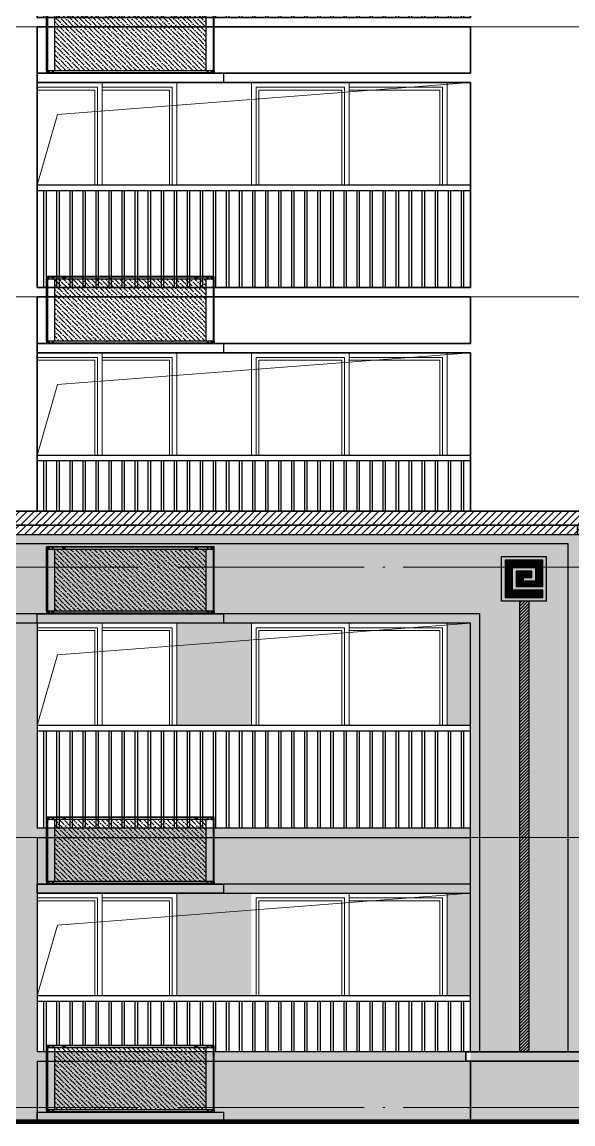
# Model space of a CAD drawing. Extents: x -518115 to 1124316, y -209821 to 1628073.
# Drawn here: x 844406 to 850317, y 114574 to 126399 of the extents above; entities that cross this region are included whole.
import ezdxf
from ezdxf.xclip import XClip

# ---------------------------------------------------------------- set-up
doc = ezdxf.new("R2010")
doc.units = 0
doc.header["$LTSCALE"] = 1000
doc.header["$MEASUREMENT"] = 0
doc.header["$XCLIPFRAME"] = 0
doc.linetypes.add('DOTE', pattern=[2.4200000000000004, 2, -0.2, 0.02, -0.2])
for name, color, linetype in [('3-剖面填充（细）', 250, 'Continuous'), ('5-平立面看线1', 45, 'Continuous'), ('Stair-栏杆', 142, 'Continuous'), ('修改标示', 212, 'Continuous'), ('看线', 251, 'Continuous'), ('立面', 73, 'Continuous')]:
    doc.layers.add(name, color=color, linetype=linetype)
for name, color, linetype, lineweight in [('DOTE', 19, 'DOTE', 9), ('WALL', 9, 'Continuous', 40), ('WINDOW', 144, 'Continuous', 15), ('立面-中轮廓线', 213, 'Continuous', 35), ('立面-普通轮廓', 7, 'Continuous', 18), ('立面-洞口示意', 152, 'Continuous', 13)]:
    doc.layers.add(name, color=color, linetype=linetype, lineweight=lineweight)

# ---------------------------------------------------------------- blocks, each defined once
blk = doc.blocks.new('A$C0FC9229A')
at = {"color": 164}
blk.add_wipeout([(1079.579837211702, 1056.4612844407857), (1079.0798372109443, 1056.961284441528), (-922.9201627899898, 1056.9612844389592), (-923.4201627882102, 1056.4612844407295), (-923.4201627881281, 1026.9612844414949), (-921.9201627881267, 1026.9612844417134), (-921.9201627881266, 286.96128444166413), (-923.4201627881263, 286.96128444170995), (-923.4201627882101, 257.4612844426099), (-922.92016278999, 256.96128444438006), (1079.0798372109446, 256.96128444187), (1079.5798372117024, 257.4612844426122), (1079.5798372118738, 286.9612844416141), (1078.0798372118734, 286.961284441712), (1078.0798372118734, 1026.9612844416044), (1079.5798372118675, 1026.9612844419455)], dxfattribs=at).translate(0, 0, -1e-08).dxf.layer = 'WALL'
h = blk.add_hatch()
h.set_pattern_fill('ANSI36', color=164, scale=25, style=0)
h.set_pattern_definition([(45, (0, 0), (21.04747528375584, 77.17407604043804), [99.21875, -19.84375, 0, -19.84375])])
h.paths.add_polyline_path([(982.5813084756956, 286.9612844416974), (982.5813084756956, 1026.961284441697), (-825.9216340542771, 1026.961284441671), (-825.9216340542771, 286.9612844416711)])
for p, q in [((-923.4201627881266, 1026.96128444167), (-923.4201627881266, 1056.461284440738)), ((-923.4201627881266, 1056.461284440738), (-922.9201627899893, 1056.461284440738)), ((-922.9201627899893, 1056.961284441553), (1079.079837210942, 1056.961284441582)), ((-922.9201627899893, 1026.96128444167), (-922.9201627899893, 1056.961284441553)), ((-922.9201627899893, 1056.814837830636), (1079.079837210942, 1056.814837830665)), ((-911.9201627885923, 1056.814837830636), (-911.9201627885923, 1026.96128444167)), ((-711.4201627881266, 1054.099483286176), (-711.4201627881266, 1025.40696208764)), ((867.5798372118734, 1054.099483286205), (867.5798372118734, 1025.406962087669)), ((1068.079837211873, 1056.961284441582), (1068.079837211873, 1026.961284441699)), ((1079.079837210942, 1026.961284441699), (1079.079837210942, 1056.961284441582)), ((1079.579837211873, 1056.461284440767), (1079.079837210942, 1056.461284440767)), ((1079.579837211873, 1026.961284441699), (1079.579837211873, 1056.461284440767)), ((-923.4201627881266, 1051.754177659896), (1079.579837211873, 1051.754177659925)), ((-923.4201627881266, 1026.96128444167), (1079.579837211873, 1026.961284441699)), ((-922.9201627899893, 1052.107731049909), (1079.079837210942, 1052.107731049939)), ((-921.9201627881266, 286.9612844416697), (-921.9201627881266, 1026.96128444167)), ((-921.5666091800667, 1026.96128444167), (-921.5666091800667, 286.9613622748584)), ((-921.0716340537183, 286.9612844416697), (-921.0716340537183, 1026.96128444167)), ((-912.068080663681, 1026.96128444167), (-912.068080663681, 286.9612844416697)), ((-911.7145272712223, 1026.96128444167), (-911.7145272712223, 286.9612844416697)), ((-896.9201627885923, 1039.848035787727), (-899.4201627899893, 1038.404660114698)), ((-899.4201627899893, 1038.404660114698), (-899.4201627899893, 1035.517908768525)), ((-899.4201627899893, 1035.517908768525), (-896.9201627885923, 1034.074533095496)), ((-896.9201627885923, 1029.606468328537), (-896.9201627885923, 1044.316100554686)), ((-894.4201627899893, 1038.404660114698), (-896.9201627885923, 1039.848035787727)), ((-896.9201627885923, 1034.074533095496), (-894.4201627899893, 1035.517908768525)), ((-894.4201627899893, 1035.517908768525), (-894.4201627899893, 1038.404660114698)), ((-846.9201627885923, 1039.848035787727), (-849.4201627899893, 1038.404660114698)), ((-849.4201627899893, 1038.404660114698), (-849.4201627899893, 1035.517908768525)), ((-849.4201627899893, 1035.517908768525), (-846.9201627885923, 1034.074533095496)), ((-846.9201627885923, 1029.606468328537), (-846.9201627885923, 1044.316100554686)), ((-844.4201627899893, 1038.404660114698), (-846.9201627885923, 1039.848035787727)), ((-846.9201627885923, 1034.074533095496), (-844.4201627899893, 1035.517908768525)), ((-844.4201627899893, 1035.517908768525), (-844.4201627899893, 1038.404660114698)), ((-826.4216340524144, 1026.96128444167), (-826.4216340524144, 286.9612844416697)), ((-825.9216340542771, 1026.96128444167), (-825.9216340542771, 286.9612844416697)), ((-719.7339139464311, 1044.642090430745), (-703.1064116298221, 1044.642090430745)), ((-719.7339139464311, 1034.852737898735), (-703.1064116298221, 1034.852737898735)), ((859.2660860535689, 1044.642090430774), (875.8935883701779, 1044.642090430774)), ((859.2660860535689, 1034.852737898764), (875.8935883701779, 1034.852737898764)), ((982.5813084756956, 1026.961284441699), (982.5813084756956, 286.9612844416988)), ((1003.079837209545, 1039.848035787756), (1000.579837210942, 1038.404660114727)), ((1000.579837210942, 1038.404660114727), (1000.579837210942, 1035.517908768554)), ((1000.579837210942, 1035.517908768554), (1003.079837209545, 1034.074533095525)), ((1003.079837209545, 1029.606468328566), (1003.079837209545, 1044.316100554715)), ((1005.579837210942, 1038.404660114727), (1003.079837209545, 1039.848035787756)), ((1003.079837209545, 1034.074533095525), (1005.579837210942, 1035.517908768554)), ((1005.579837210942, 1035.517908768554), (1005.579837210942, 1038.404660114727)), ((1053.079837211873, 1039.848035787756), (1050.579837210942, 1038.404660114727)), ((1050.579837210942, 1038.404660114727), (1050.579837210942, 1035.517908768554)), ((1050.579837210942, 1035.517908768554), (1053.079837211873, 1034.074533095525)), ((1053.079837209545, 1029.606468328566), (1053.079837209545, 1044.316100554715)), ((1055.579837210942, 1038.404660114727), (1053.079837211873, 1039.848035787756)), ((1053.079837211873, 1034.074533095525), (1055.579837210942, 1035.517908768554)), ((1055.579837210942, 1035.517908768554), (1055.579837210942, 1038.404660114727)), ((1067.874201694503, 1026.961284441699), (1067.874201694503, 286.9612844416988)), ((1068.227755086962, 1026.961284441699), (1068.227755086962, 286.9612844416988)), ((1077.231308476999, 286.9612844416988), (1077.231308476999, 1026.961284441699)), ((1077.726283603348, 1026.961284441699), (1077.726283603348, 286.9613622748875)), ((1078.079837211873, 286.9612844416988), (1078.079837211873, 1026.961284441699)), ((-923.4201627881266, 286.9612844416697), (1079.579837211873, 286.9612844416988)), ((-923.4201627881266, 286.9612844416697), (-923.4201627881266, 257.461284442601)), ((-922.9201627899893, 286.9612844416697), (-922.9201627899893, 256.9612844417861)), ((-921.9201627881266, 286.9612844416697), (-825.9216340542771, 286.9612844416697)), ((-911.9201627885923, 257.107731052587), (-911.9201627885923, 286.9612844416697)), ((-899.4201627899893, 278.4046601146983), (-896.9201627885923, 279.8480357878434)), ((-899.4201627899893, 275.5179087686411), (-899.4201627899893, 278.4046601146983)), ((-896.9201627885923, 274.0745330956124), (-899.4201627899893, 275.5179087686411)), ((-896.9201627885923, 284.3161005548027), (-896.9201627885923, 269.6064683286531)), ((-896.9201627885923, 279.8480357878434), (-894.4201627899893, 278.4046601146983)), ((-894.4201627899893, 275.5179087686411), (-896.9201627885923, 274.0745330956124)), ((-894.4201627899893, 278.4046601146983), (-894.4201627899893, 275.5179087686411)), ((-849.4201627899893, 278.4046601146983), (-846.9201627885923, 279.8480357878434)), ((-849.4201627899893, 275.5179087686411), (-849.4201627899893, 278.4046601146983)), ((-846.9201627885923, 274.0745330956124), (-849.4201627899893, 275.5179087686411)), ((-846.9201627885923, 284.3161005548027), (-846.9201627885923, 269.6064683286531)), ((-846.9201627885923, 279.8480357878434), (-844.4201627899893, 278.4046601146983)), ((-844.4201627899893, 275.5179087686411), (-846.9201627885923, 274.0745330956124)), ((-844.4201627899893, 278.4046601146983), (-844.4201627899893, 275.5179087686411)), ((1000.579837210942, 278.4046601148439), (1003.079837209545, 279.8480357878725)), ((1000.579837210942, 275.5179087686702), (1000.579837210942, 278.4046601148439)), ((1003.079837209545, 274.0745330956415), (1000.579837210942, 275.5179087686702)), ((1003.079837209545, 284.3161005548318), (1003.079837209545, 269.6064683286822)), ((1003.079837209545, 279.8480357878725), (1005.579837210942, 278.4046601148439)), ((1005.579837210942, 275.5179087686702), (1003.079837209545, 274.0745330956415)), ((1005.579837210942, 278.4046601148439), (1005.579837210942, 275.5179087686702)), ((1050.579837210942, 278.4046601148439), (1053.079837211873, 279.8480357878725)), ((1050.579837210942, 275.5179087686702), (1050.579837210942, 278.4046601148439)), ((1053.079837211873, 274.0745330956415), (1050.579837210942, 275.5179087686702)), ((1053.079837209545, 284.3161005548318), (1053.079837209545, 269.6064683286822)), ((1053.079837211873, 279.8480357878725), (1055.579837210942, 278.4046601148439)), ((1055.579837210942, 275.5179087686702), (1053.079837211873, 274.0745330956415)), ((1055.579837210942, 278.4046601148439), (1055.579837210942, 275.5179087686702)), ((1068.079837211873, 256.9612844418152), (1068.079837211873, 286.9612844416988)), ((1079.079837210942, 286.9612844416988), (1079.079837210942, 256.9612844418152)), ((1079.579837211873, 286.9612844416988), (1079.579837211873, 257.4612844426301)), ((-923.4201627881266, 262.1683912233275), (1079.579837211873, 262.1683912233566)), ((-923.4201627881266, 257.461284442601), (-922.9201627899893, 257.461284442601)), ((-922.9201627899893, 261.8148378334299), (1079.079837210942, 261.814837833459)), ((-922.9201627899893, 257.107731052587), (1079.079837210942, 257.1077310526161)), ((-922.9201627899893, 256.9612844417861), (1079.079837210942, 256.9612844418152)), ((1079.579837211873, 257.4612844426301), (1079.079837210942, 257.4612844426301))]:
    blk.add_line(p, q, dxfattribs=at)
for points in [[(-923.4201627881266, 1051.754177659896), (-923.382646670565, 1051.888544058689), (-923.2743637273088, 1052.003718933818), (-923.1117844744585, 1052.080736328644), (-922.9201627899893, 1052.107731049909)], [(1079.579837211873, 1051.754177659925), (1079.541776977945, 1051.889476683282), (1079.433390601072, 1052.004177660274), (1079.271178926341, 1052.080818401126), (1079.079837210942, 1052.107731049939)], [(-923.4201627881266, 262.1683912233275), (-923.382646670565, 262.0340248246503), (-923.2743637273088, 261.9188499495212), (-923.1117844744585, 261.8418325546954), (-922.9201627899893, 261.8148378334299)], [(1079.579837211873, 262.1683912233566), (1079.541776977945, 262.0330922001158), (1079.433390601072, 261.9183912230073), (1079.271178926341, 261.8417504822719), (1079.079837210942, 261.814837833459)]]:
    blk.add_lwpolyline(points, dxfattribs=at)
for centre, radius in [((-896.9201627885923, 1036.96128444167), 9.999999999959998), ((-896.9201627885923, 1036.96128444167), 9.499999999199998), ((-846.9201627885923, 1036.96128444167), 9.999999999959998), ((-846.9201627885923, 1036.96128444167), 9.499999999199998), ((1003.079837209545, 1036.961284441699), 9.999999999959998), ((1003.079837209545, 1036.961284441699), 9.499999999199998), ((1053.079837211873, 1036.961284441699), 9.999999999959998), ((1053.079837211873, 1036.961284441699), 9.499999999199998), ((-896.9201627885923, 276.9612844416697), 9.999999999959998), ((-896.9201627885923, 276.9612844416697), 9.499999999199998), ((-846.9201627885923, 276.9612844416697), 9.999999999959998), ((-846.9201627885923, 276.9612844416697), 9.499999999199998), ((1003.079837209545, 276.9612844416988), 9.999999999959998), ((1003.079837209545, 276.9612844416988), 9.499999999199998), ((1053.079837211873, 276.9612844416988), 9.999999999959998), ((1053.079837211873, 276.9612844416988), 9.499999999199998)]:
    blk.add_circle(centre, radius, dxfattribs=at)
for centre, radius, start, end in [((-922.9201627899893, 1056.461284440738), 0.4999999982210284, 90, 180), ((1079.079837210942, 1056.461284440767), 0.5000000007600001, 0, 90), ((-719.9783924506046, 1039.74741416474), 4.900778049206776, 87.14057591316207, 272.8594240868379), ((-702.8619331256486, 1039.74741416474), 4.900778049206776, 267.1405759131621, 92.85942408683792), ((859.0216075493954, 1039.747414164769), 4.900778049206776, 87.14057591316207, 272.8594240868379), ((876.1380668743514, 1039.747414164769), 4.900778049206776, 267.1405759131621, 92.85942408683792), ((-922.9201627899893, 257.461284442601), 0.4999999982210284, 180, 270), ((1079.079837210942, 257.4612844426301), 0.5000000007600001, 270, 0)]:
    blk.add_arc(centre, radius, start, end, dxfattribs=at)
blk = doc.blocks.new('A$C28396737')
at = {"layer": 'WINDOW'}
blk.add_line((-800.000142690842, 2299.999999992666), (-800.000142690842, 0), dxfattribs=at)
for points in [[(-1550.000285381684, 2249.999999992666), (-850.0001426907838, 2249.999999992608), (-850.0001426907838, 49.99999999994179), (-1550.000285381684, 50)], [(-49.99999999988358, 2249.999999992666), (-800.0001426907838, 2249.999999992608), (-800.0001426907838, 49.99999999994179), (-49.99999999988358, 50)]]:
    blk.add_lwpolyline(points, close=True, dxfattribs=at)
at = {"layer": 'WINDOW', "color": 250}
blk.add_lwpolyline([(-1520.000285381684, 2219.999999992666), (-880.0001426907838, 2219.999999992608), (-880.0001426907838, 79.99999999994179), (-1520.000285381684, 80)], close=True, dxfattribs=at)
blk.add_lwpolyline([(-800.000142690842, 80), (-79.99999999988358, 80), (-79.99999999988358, 2219.999999992666), (-800.000142690842, 2219.999999992666)], dxfattribs=at)
at = {"layer": '立面-普通轮廓'}
blk.add_lwpolyline([(-1600.000285381684, 2299.999999992666), (0, 2299.999999992666), (0, 0), (-1600.000285381684, 0)], close=True, dxfattribs=at)
blk = doc.blocks.new('A$C41BE1890')
at = {"layer": 'WINDOW'}
blk.add_line((-1050.000142690842, 2299.999999992666), (-1050.000142690842, 0), dxfattribs=at)
for points in [[(-2050.000285381684, 2249.999999992666), (-1100.000142690784, 2249.999999992608), (-1100.000142690784, 49.99999999994179), (-2050.000285381684, 50)], [(-49.99999999988358, 2249.999999992666), (-1050.000142690784, 2249.999999992608), (-1050.000142690784, 49.99999999994179), (-49.99999999988358, 50)]]:
    blk.add_lwpolyline(points, close=True, dxfattribs=at)
at = {"layer": 'WINDOW', "color": 250}
blk.add_lwpolyline([(-2020.000285381684, 2219.999999992666), (-1130.000142690784, 2219.999999992608), (-1130.000142690784, 79.99999999994179), (-2020.000285381684, 80)], close=True, dxfattribs=at)
blk.add_lwpolyline([(-1050.000142690842, 80), (-79.99999999988358, 80), (-79.99999999988358, 2219.999999992666), (-1050.000142690842, 2219.999999992666)], dxfattribs=at)
at = {"layer": '立面-普通轮廓'}
blk.add_lwpolyline([(-2100.000285381684, 2299.999999992666), (0, 2299.999999992666), (0, 0), (-2100.000285381684, 0)], close=True, dxfattribs=at)
blk = doc.blocks.new('A$C6E765447')
at = {"layer": '3-剖面填充（细）'}
h = blk.add_hatch(dxfattribs=at)
h.set_pattern_fill('ANSI31', color=251, scale=5)
h.set_pattern_definition([(45, (0, 0), (-5.612660075668221, 5.612660075668221), [])])
h.paths.add_polyline_path([(752.4873256832362, 98.34558459406254), (752.488500122385, 501.7472126909997), (347.5151471169665, 501.7472126909997), (347.5151471169665, 216.5989486103435), (634.9753073384053, 216.5980891659856), (634.9759096482303, 383.8731053103693), (465.0597000622656, 383.8735327089671), (465.0594519505976, 314.8372825471452), (554.621606254601, 314.8370157694444), (554.6215028543957, 276.4907131245126), (427.4766364826356, 276.4910335540771), (427.4770903480239, 421.8491470410954), (672.5587241169998, 421.8485611676006), (672.5579672014575, 178.2518236484611), (347.5151471169665, 178.2525947944113), (347.5151471169665, 98.34674059426987)])
at = {"layer": '立面'}
for p, q in [((309.9311556662433, 60.00056258006953), (309.9324931035517, 540.0905675082467)), ((790.070138166775, 540.07518442336), (309.9324931035517, 540.0905675082467)), ((347.514283454977, 216.5989486129256), (347.5151471169665, 501.7472126909997)), ((347.5151471169665, 501.7472126909997), (752.4885001661023, 501.7622289133724)), ((752.4885001661023, 501.7622289133724), (752.4873256832361, 98.34558459406253)), ((790.0688443301478, 59.9992481044028), (790.070138166775, 540.07518442336)), ((427.4770903480239, 421.8491470410954), (427.4766364826355, 276.4910335540771)), ((672.5587241169997, 421.8485611676006), (427.4770903480239, 421.8491470410954)), ((465.0594519505976, 314.8372825471452), (465.0597000622656, 383.8735327089671)), ((465.0597000622656, 383.8735327089671), (634.9759096482303, 383.8731053103693)), ((634.9759096482303, 383.8731053103693), (634.9753073384054, 216.5980891659856)), ((672.5579672014574, 178.2518236484611), (672.5587241169997, 421.8485611676006)), ((427.4766364826355, 276.4910335540771), (554.6215028543957, 276.4907131245127)), ((554.6216062546009, 314.8370157694444), (465.0594519505976, 314.8372825471452)), ((554.6215028543957, 276.4907131245127), (554.6216062546009, 314.8370157694444)), ((347.5139713321114, 98.3467405976262), (347.5141790736234, 178.2525947967079)), ((347.5141790736234, 178.2525947967079), (672.5579672014574, 178.2518236484611)), ((634.9753073384054, 216.5980891659856), (347.514283454977, 216.5989486129256)), ((309.9311556662433, 60.00056258006953), (790.0688443301478, 59.9992481044028)), ((752.4873256832361, 98.34558459406253), (347.5139713321114, 98.3467405976262))]:
    blk.add_line(p, q, dxfattribs=at)
blk = doc.blocks.new('hfhfthfthf')
at = {"layer": 'Stair-栏杆'}
for p, q in [((424316.5786998163, 36475.99991834373), (428966.5787161089, 36475.99991834373)), ((424316.5786998163, 36415.99991834466), (428966.5787161089, 36415.99991834466))]:
    blk.add_line(p, q, dxfattribs=at)
for points in [[(424386.5786998165, 35376), (424386.5786998165, 36415.99991834466)], [(424416.5786998165, 36415.99991834466), (424416.5786998165, 35376)], [(424526.5786998165, 35376), (424526.5786998165, 36415.99991834466)], [(424556.5786998165, 36415.99991834466), (424556.5786998165, 35376)], [(424666.5786998165, 35376), (424666.5786998165, 36415.99991834466)], [(424696.5786998165, 36415.99991834466), (424696.5786998165, 35376)], [(424806.5786998165, 35376), (424806.5786998165, 36415.99991834466)], [(424836.5786998165, 36415.99991834466), (424836.5786998165, 35376)], [(424946.5786998165, 35376), (424946.5786998165, 36415.99991834466)], [(424976.5786998165, 36415.99991834466), (424976.5786998165, 35376)], [(425086.5786998165, 35376), (425086.5786998165, 36415.99991834466)], [(425116.5786998165, 36415.99991834466), (425116.5786998165, 35376)], [(425226.5786998165, 35376), (425226.5786998165, 36415.99991834466)], [(425256.5786998165, 36415.99991834466), (425256.5786998165, 35376)], [(425366.5786998165, 35376), (425366.5786998165, 36415.99991834466)], [(425396.5786998165, 36415.99991834466), (425396.5786998165, 35376)], [(425506.5786998165, 35376), (425506.5786998165, 36415.99991834466)], [(425536.5786998165, 36415.99991834466), (425536.5786998165, 35376)], [(425646.5786998165, 35376), (425646.5786998165, 36415.99991834466)], [(425676.5786998165, 36415.99991834466), (425676.5786998165, 35376)], [(425786.5786998165, 35376), (425786.5786998165, 36415.99991834466)], [(425816.5786998165, 36415.99991834466), (425816.5786998165, 35376)], [(425926.5786998165, 35376), (425926.5786998165, 36415.99991834466)], [(425956.5786998165, 36415.99991834466), (425956.5786998165, 35376)], [(426066.5786998165, 35376), (426066.5786998165, 36415.99991834466)], [(426096.5786998165, 36415.99991834466), (426096.5786998165, 35376)], [(426206.5786998165, 35376), (426206.5786998165, 36415.99991834466)], [(426236.5786998165, 36415.99991834466), (426236.5786998165, 35376)], [(426346.5786998165, 35376), (426346.5786998165, 36415.99991834466)], [(426376.5786998165, 36415.99991834466), (426376.5786998165, 35376)], [(426486.5786998165, 35376), (426486.5786998165, 36415.99991834466)], [(426516.5786998165, 36415.99991834466), (426516.5786998165, 35376)], [(426626.5786998165, 35376), (426626.5786998165, 36415.99991834466)], [(426656.5786998165, 36415.99991834466), (426656.5786998165, 35376)], [(426766.5786998165, 35376), (426766.5786998165, 36415.99991834466)], [(426796.5786998165, 36415.99991834466), (426796.5786998165, 35376)], [(426906.5786998165, 35376), (426906.5786998165, 36415.99991834466)], [(426936.5786998165, 36415.99991834466), (426936.5786998165, 35376)], [(427046.5786998165, 35376), (427046.5786998165, 36415.99991834466)], [(427076.5786998165, 36415.99991834466), (427076.5786998165, 35376)], [(427186.5786998165, 35376), (427186.5786998165, 36415.99991834466)], [(427216.5786998165, 36415.99991834466), (427216.5786998165, 35376)], [(427326.5786998165, 35376), (427326.5786998165, 36415.99991834466)], [(427356.5786998165, 36415.99991834466), (427356.5786998165, 35376)], [(427466.5786998165, 35376), (427466.5786998165, 36415.99991834466)], [(427496.5786998165, 36415.99991834466), (427496.5786998165, 35376)], [(427606.5786998165, 35376), (427606.5786998165, 36415.99991834466)], [(427636.5786998165, 36415.99991834466), (427636.5786998165, 35376)], [(427746.5786998165, 35376), (427746.5786998165, 36415.99991834466)], [(427776.5786998165, 36415.99991834466), (427776.5786998165, 35376)], [(427886.5786998165, 35376), (427886.5786998165, 36415.99991834466)], [(427916.5786998165, 36415.99991834466), (427916.5786998165, 35376)], [(428026.5786998165, 35376), (428026.5786998165, 36415.99991834466)], [(428056.5786998165, 36415.99991834466), (428056.5786998165, 35376)], [(428166.5786998165, 35376), (428166.5786998165, 36415.99991834466)], [(428196.5786998165, 36415.99991834466), (428196.5786998165, 35376)], [(428306.5786998165, 35376), (428306.5786998165, 36415.99991834466)], [(428336.5786998165, 36415.99991834466), (428336.5786998165, 35376)], [(428446.5786998165, 35376), (428446.5786998165, 36415.99991834466)], [(428476.5786998165, 36415.99991834466), (428476.5786998165, 35376)], [(428586.5786998165, 35376), (428586.5786998165, 36415.99991834466)], [(428616.5786998165, 36415.99991834466), (428616.5786998165, 35376)], [(428726.5786998165, 35376), (428726.5786998165, 36415.99991834466)], [(428756.5786998165, 36415.99991834466), (428756.5786998165, 35376)], [(428866.5786998165, 35376), (428866.5786998165, 36415.99991834466)], [(428896.5786998165, 36415.99991834466), (428896.5786998165, 35376)]]:
    blk.add_lwpolyline(points, dxfattribs=at)
blk = doc.blocks.new('GDGTFHFHFGHB')
at = {"layer": '立面-中轮廓线'}
for p, q in [((437266.5787031449, 38176.00000000002), (437266.5787031449, 35375.99999999977)), ((441916.5787194376, 38176.00000000001), (441916.5787194376, 37676.00000000012)), ((441916.5787194376, 37576.00000000012), (441916.5787194376, 35375.99999999977))]:
    blk.add_line(p, q, dxfattribs=at)
for points in [[(441916.5787194376, 37676.00000000012), (437266.5787031449, 37676.00000000012)], [(437266.5787031449, 37576.00000000055), (441916.5787194376, 37576.00000000012)], [(441916.5787194376, 35375.99999999977), (437266.5787031449, 35375.99999999977)], [(437266.5787031449, 35276.0000000002), (441916.5787194376, 35275.99999999977)]]:
    blk.add_lwpolyline(points, dxfattribs=at)
at = {"layer": '立面-洞口示意'}
blk.add_lwpolyline([(437266.5787031451, 36475.99991834373), (437486.0482857631, 37234.75898119411), (441916.5787194376, 37576.00000000055)], dxfattribs=at)
ref = blk.add_blockref('A$C28396737', (438766.6724194952, 35275.99999999865))
XClip(ref).set_block_clipping_path([(-1500.0937163502676, 1199.9999183437103), (0, 2300.0000000003856)])
ref = blk.add_blockref('A$C41BE1890', (441666.5790020496, 35275.99999999999))
XClip(ref).set_block_clipping_path([(-2100.000285381684, 1199.9999183437394), (0, 2299.9999999926586)])
at = {"xscale": -1}
blk.add_blockref('hfhfthfthf', (866233.1574192538, 0), dxfattribs=at)

msp = doc.modelspace()

# ---------------------------------------------------------------- hatches: boundary and pattern name
at = {"layer": '3-剖面填充（细）'}
h = msp.add_hatch(dxfattribs=at)
h.set_pattern_fill('ANSI31', color=256, scale=35)
h.set_pattern_definition([(45, (409200.0000343336, 76572.63961671214), (-39.28862052967754, 39.28862052967754), [])])
h.paths.add_polyline_path([(830316.5787371687, 120998.639616712), (875516.5854862839, 120998.6396166991), (875516.5854862839, 121148.6396167062), (830316.5787371687, 121148.6396167124)])
h = msp.add_hatch(dxfattribs=at)
h.set_pattern_fill('ANSI31', color=256, scale=35)
h.set_pattern_definition([(45, (409350.0000343336, 76422.63961671214), (-39.28862052967754, 39.28862052967754), [])])
h.paths.add_polyline_path([(830466.5787371687, 120898.639616712), (875366.5854862839, 120898.6396166991), (875366.5854862839, 120998.6396167062), (830466.5787371687, 120998.6396167124)])
h = msp.add_hatch(dxfattribs=at)
h.set_pattern_fill('ANSI31', color=256, scale=15)
h.set_pattern_definition([(45, (681770.3034330767, -7299.269138854579), (-16.83798022700466, 16.83798022700466), [])])
h.paths.add_polyline_path([(849741.578789547, 115348.6396167132), (849841.5788006386, 115348.6396167132), (849841.5802395464, 120183.59397273), (849741.5802284504, 120183.5939412916)])

# ---------------------------------------------------------------- linework, layer by layer
at = {"color": 2}
for points in [[(844567.027549009, 125848.639616713), (846567.027549009, 125848.639616713), (846567.027549009, 125748.6396167131), (844567.027549009, 125748.6396167131)], [(844567.027549009, 122948.639616713), (846567.027549009, 122948.639616713), (846567.027549009, 122848.6396167131), (844567.027549009, 122848.6396167131)], [(844567.027549009, 120048.639616713), (846567.027549009, 120048.639616713), (846567.027549009, 119948.6396167131), (844567.027549009, 119948.6396167131)], [(844567.027549009, 114698.6396167128), (846567.027549009, 114698.6396167128), (846567.027549009, 114598.6396167129), (844567.027549009, 114598.6396167129)]]:
    msp.add_lwpolyline(points, close=True, dxfattribs=at)
at = {"layer": '3-剖面填充（细）'}
msp.add_line((830466.5787371686, 120898.6396167124), (875366.5854862839, 120898.6396167124), dxfattribs=at)
at = {"layer": '5-平立面看线1', "color": 1, "ltscale": 0.8, "const_width": 50}
msp.add_lwpolyline([(879116.5787018675, 114598.6396167129), (826716.5787028406, 114598.6396167129)], dxfattribs=at)
at = {"layer": 'Stair-栏杆'}
for p, q in [((849216.5787194723, 121748.6395350566), (844566.5787031796, 121748.6395350566)), ((849216.5787194723, 121688.6395350575), (844566.5787031796, 121688.6395350575)), ((849216.5787194723, 115948.6395350566), (844566.5787031796, 115948.6395350566)), ((849216.5787194723, 115888.6395350575), (844566.5787031796, 115888.6395350575))]:
    msp.add_line(p, q, dxfattribs=at)
for points in [[(844636.578719472, 121688.6395350575), (844636.578719472, 121148.6396167124)], [(844666.578719472, 121148.6396167124), (844666.578719472, 121688.6395350575)], [(844776.578719472, 121688.6395350575), (844776.578719472, 121148.6396167124)], [(844806.578719472, 121148.6396167124), (844806.578719472, 121688.6395350575)], [(844916.578719472, 121688.6395350575), (844916.578719472, 121148.6396167124)], [(844946.578719472, 121148.6396167124), (844946.578719472, 121688.6395350575)], [(845056.578719472, 121688.6395350575), (845056.578719472, 121148.6396167124)], [(845086.578719472, 121148.6396167124), (845086.578719472, 121688.6395350575)], [(845196.578719472, 121688.6395350575), (845196.578719472, 121148.6396167124)], [(845226.578719472, 121148.6396167124), (845226.578719472, 121688.6395350575)], [(845336.578719472, 121688.6395350575), (845336.578719472, 121148.6396167124)], [(845366.578719472, 121148.6396167124), (845366.578719472, 121688.6395350575)], [(845476.578719472, 121688.6395350575), (845476.578719472, 121148.6396167124)], [(845506.578719472, 121148.6396167124), (845506.578719472, 121688.6395350575)], [(845616.578719472, 121688.6395350575), (845616.578719472, 121148.6396167124)], [(845646.578719472, 121148.6396167124), (845646.578719472, 121688.6395350575)], [(845756.578719472, 121688.6395350575), (845756.578719472, 121148.6396167124)], [(845786.578719472, 121148.6396167124), (845786.578719472, 121688.6395350575)], [(845896.578719472, 121688.6395350575), (845896.578719472, 121148.6396167124)], [(845926.578719472, 121148.6396167124), (845926.578719472, 121688.6395350575)], [(846036.578719472, 121688.6395350575), (846036.578719472, 121148.6396167124)], [(846066.578719472, 121148.6396167124), (846066.578719472, 121688.6395350575)], [(846176.578719472, 121688.6395350575), (846176.578719472, 121148.6396167124)], [(846206.578719472, 121148.6396167124), (846206.578719472, 121688.6395350575)], [(846316.578719472, 121688.6395350575), (846316.578719472, 121148.6396167124)], [(846346.578719472, 121148.6396167124), (846346.578719472, 121688.6395350575)], [(846456.578719472, 121688.6395350575), (846456.578719472, 121148.6396167124)], [(846486.578719472, 121148.6396167124), (846486.578719472, 121688.6395350575)], [(846596.578719472, 121688.6395350575), (846596.578719472, 121148.6396167124)], [(846626.578719472, 121148.6396167124), (846626.578719472, 121688.6395350575)], [(846736.578719472, 121688.6395350575), (846736.578719472, 121148.6396167124)], [(846766.578719472, 121148.6396167124), (846766.578719472, 121688.6395350575)], [(846876.578719472, 121688.6395350575), (846876.578719472, 121148.6396167124)], [(846906.578719472, 121148.6396167124), (846906.578719472, 121688.6395350575)], [(847016.578719472, 121688.6395350575), (847016.578719472, 121148.6396167124)], [(847046.578719472, 121148.6396167124), (847046.578719472, 121688.6395350575)], [(847156.578719472, 121688.6395350575), (847156.578719472, 121148.6396167124)], [(847186.578719472, 121148.6396167124), (847186.578719472, 121688.6395350575)], [(847296.578719472, 121688.6395350575), (847296.578719472, 121148.6396167124)], [(847326.578719472, 121148.6396167124), (847326.578719472, 121688.6395350575)], [(847436.578719472, 121688.6395350575), (847436.578719472, 121148.6396167124)], [(847466.578719472, 121148.6396167124), (847466.578719472, 121688.6395350575)], [(847576.578719472, 121688.6395350575), (847576.578719472, 121148.6396167124)], [(847606.578719472, 121148.6396167124), (847606.578719472, 121688.6395350575)], [(847716.578719472, 121688.6395350575), (847716.578719472, 121148.6396167124)], [(847746.578719472, 121148.6396167124), (847746.578719472, 121688.6395350575)], [(847856.578719472, 121688.6395350575), (847856.578719472, 121148.6396167124)], [(847886.578719472, 121148.6396167124), (847886.578719472, 121688.6395350575)], [(847996.578719472, 121688.6395350575), (847996.578719472, 121148.6396167124)], [(848026.578719472, 121148.6396167124), (848026.578719472, 121688.6395350575)], [(848136.578719472, 121688.6395350575), (848136.578719472, 121148.6396167124)], [(848166.578719472, 121148.6396167124), (848166.578719472, 121688.6395350575)], [(848276.578719472, 121688.6395350575), (848276.578719472, 121148.6396167124)], [(848306.578719472, 121148.6396167124), (848306.578719472, 121688.6395350575)], [(848416.578719472, 121688.6395350575), (848416.578719472, 121148.6396167124)], [(848446.578719472, 121148.6396167124), (848446.578719472, 121688.6395350575)], [(848556.578719472, 121688.6395350575), (848556.578719472, 121148.6396167124)], [(848586.578719472, 121148.6396167124), (848586.578719472, 121688.6395350575)], [(848696.578719472, 121688.6395350575), (848696.578719472, 121148.6396167124)], [(848726.578719472, 121148.6396167124), (848726.578719472, 121688.6395350575)], [(848836.578719472, 121688.6395350575), (848836.578719472, 121148.6396167124)], [(848866.578719472, 121148.6396167124), (848866.578719472, 121688.6395350575)], [(848976.578719472, 121688.6395350575), (848976.578719472, 121148.6396167124)], [(849006.578719472, 121148.6396167124), (849006.578719472, 121688.6395350575)], [(849116.578719472, 121688.6395350575), (849116.578719472, 121148.6396167124)], [(849146.578719472, 121148.6396167124), (849146.578719472, 121688.6395350575)], [(844636.578719472, 115888.6395350575), (844636.578719472, 115348.6396167129)], [(844666.578719472, 115348.6396167129), (844666.578719472, 115888.6395350575)], [(844776.578719472, 115888.6395350575), (844776.578719472, 115348.6396167129)], [(844806.578719472, 115348.6396167129), (844806.578719472, 115888.6395350575)], [(844916.578719472, 115888.6395350575), (844916.578719472, 115348.6396167129)], [(844946.578719472, 115348.6396167129), (844946.578719472, 115888.6395350575)], [(845056.578719472, 115888.6395350575), (845056.578719472, 115348.6396167129)], [(845086.578719472, 115348.6396167129), (845086.578719472, 115888.6395350575)], [(845196.578719472, 115888.6395350575), (845196.578719472, 115348.6396167129)], [(845226.578719472, 115348.6396167129), (845226.578719472, 115888.6395350575)], [(845336.578719472, 115888.6395350575), (845336.578719472, 115348.6396167129)], [(845366.578719472, 115348.6396167129), (845366.578719472, 115888.6395350575)], [(845476.578719472, 115888.6395350575), (845476.578719472, 115348.6396167129)], [(845506.578719472, 115348.6396167129), (845506.578719472, 115888.6395350575)], [(845616.578719472, 115888.6395350575), (845616.578719472, 115348.6396167129)], [(845646.578719472, 115348.6396167129), (845646.578719472, 115888.6395350575)], [(845756.578719472, 115888.6395350575), (845756.578719472, 115348.6396167129)], [(845786.578719472, 115348.6396167129), (845786.578719472, 115888.6395350575)], [(845896.578719472, 115888.6395350575), (845896.578719472, 115348.6396167129)], [(845926.578719472, 115348.6396167129), (845926.578719472, 115888.6395350575)], [(846036.578719472, 115888.6395350575), (846036.578719472, 115348.6396167129)], [(846066.578719472, 115348.6396167129), (846066.578719472, 115888.6395350575)], [(846176.578719472, 115888.6395350575), (846176.578719472, 115348.6396167129)], [(846206.578719472, 115348.6396167129), (846206.578719472, 115888.6395350575)], [(846316.578719472, 115888.6395350575), (846316.578719472, 115348.6396167129)], [(846346.578719472, 115348.6396167129), (846346.578719472, 115888.6395350575)], [(846456.578719472, 115888.6395350575), (846456.578719472, 115348.6396167129)], [(846486.578719472, 115348.6396167129), (846486.578719472, 115888.6395350575)], [(846596.578719472, 115888.6395350575), (846596.578719472, 115348.6396167129)], [(846626.578719472, 115348.6396167129), (846626.578719472, 115888.6395350575)], [(846736.578719472, 115888.6395350575), (846736.578719472, 115348.6396167129)], [(846766.578719472, 115348.6396167129), (846766.578719472, 115888.6395350575)], [(846876.578719472, 115888.6395350575), (846876.578719472, 115348.6396167129)], [(846906.578719472, 115348.6396167129), (846906.578719472, 115888.6395350575)], [(847016.578719472, 115888.6395350575), (847016.578719472, 115348.6396167129)], [(847046.578719472, 115348.6396167129), (847046.578719472, 115888.6395350575)], [(847156.578719472, 115888.6395350575), (847156.578719472, 115348.6396167129)], [(847186.578719472, 115348.6396167129), (847186.578719472, 115888.6395350575)], [(847296.578719472, 115888.6395350575), (847296.578719472, 115348.6396167129)], [(847326.578719472, 115348.6396167129), (847326.578719472, 115888.6395350575)], [(847436.578719472, 115888.6395350575), (847436.578719472, 115348.6396167129)], [(847466.578719472, 115348.6396167129), (847466.578719472, 115888.6395350575)], [(847576.578719472, 115888.6395350575), (847576.578719472, 115348.6396167129)], [(847606.578719472, 115348.6396167129), (847606.578719472, 115888.6395350575)], [(847716.578719472, 115888.6395350575), (847716.578719472, 115348.6396167129)], [(847746.578719472, 115348.6396167129), (847746.578719472, 115888.6395350575)], [(847856.578719472, 115888.6395350575), (847856.578719472, 115348.6396167129)], [(847886.578719472, 115348.6396167129), (847886.578719472, 115888.6395350575)], [(847996.578719472, 115888.6395350575), (847996.578719472, 115348.6396167129)], [(848026.578719472, 115348.6396167129), (848026.578719472, 115888.6395350575)], [(848136.578719472, 115888.6395350575), (848136.578719472, 115348.6396167129)], [(848166.578719472, 115348.6396167129), (848166.578719472, 115888.6395350575)], [(848276.578719472, 115888.6395350575), (848276.578719472, 115348.6396167129)], [(848306.578719472, 115348.6396167129), (848306.578719472, 115888.6395350575)], [(848416.578719472, 115888.6395350575), (848416.578719472, 115348.6396167129)], [(848446.578719472, 115348.6396167129), (848446.578719472, 115888.6395350575)], [(848556.578719472, 115888.6395350575), (848556.578719472, 115348.6396167129)], [(848586.578719472, 115348.6396167129), (848586.578719472, 115888.6395350575)], [(848696.578719472, 115888.6395350575), (848696.578719472, 115348.6396167129)], [(848726.578719472, 115348.6396167129), (848726.578719472, 115888.6395350575)], [(848836.578719472, 115888.6395350575), (848836.578719472, 115348.6396167129)], [(848866.578719472, 115348.6396167129), (848866.578719472, 115888.6395350575)], [(848976.578719472, 115888.6395350575), (848976.578719472, 115348.6396167129)], [(849006.578719472, 115348.6396167129), (849006.578719472, 115888.6395350575)], [(849116.578719472, 115888.6395350575), (849116.578719472, 115348.6396167129)], [(849146.578719472, 115348.6396167129), (849146.578719472, 115888.6395350575)]]:
    msp.add_lwpolyline(points, dxfattribs=at)
at = {"layer": '看线', "color": 30}
for p, q in [((844566.5787031796, 119948.639616713), (844566.5787031796, 117748.6396167126)), ((844566.5787031796, 117648.6396167129), (844566.5787031796, 115348.6396167126)), ((844566.5787032979, 115248.6396167085), (844566.5787032979, 114598.6396167103))]:
    msp.add_line(p, q, dxfattribs=at)
msp.add_lwpolyline([(844566.5787031796, 117048.6396167134), (849216.5787194723, 117048.639616713)], dxfattribs=at)
at = {"layer": '立面'}
for p, q in [((849741.578781013, 120183.5940938921), (849741.5788294098, 115348.6396167132)), ((849841.578781013, 120183.5940938921), (849841.5788294099, 115348.6396167132))]:
    msp.add_line(p, q, dxfattribs=at)
at = {"layer": '立面-中轮廓线'}
for p, q in [((844566.5787031796, 123448.6396167129), (844566.5787031796, 121148.6396167124)), ((849216.5787194723, 123448.6396167129), (849216.5787194723, 122948.639616713)), ((849216.5787194723, 122848.639616713), (849216.5787194723, 121148.6396167124))]:
    msp.add_line(p, q, dxfattribs=at)
at = {"layer": '立面-中轮廓线', "color": 2}
msp.add_line((830316.5787371686, 120998.6396167124), (850516.5786821546, 120998.6396167046), dxfattribs=at)
at = {"layer": '立面-中轮廓线'}
for points in [[(849216.5787194723, 122948.639616713), (844566.5787031796, 122948.639616713)], [(844566.5787031796, 122848.6396167134), (849216.5787194723, 122848.639616713)]]:
    msp.add_lwpolyline(points, dxfattribs=at)
at = {"layer": '立面-中轮廓线', "color": 2}
for points in [[(850366.5786821546, 120898.6396167124), (850366.5786821546, 120998.6396167124), (850516.5786821546, 120998.6396167124), (850516.5786821548, 121148.6396167124), (830316.5787371686, 121148.6396167124), (830316.5787371686, 120998.6396167124), (830466.5787371686, 120998.6396167124), (830466.5787371686, 120898.6396167124)], [(849216.5787194723, 114598.6396167129), (849216.5787194723, 115248.6396167132)]]:
    msp.add_lwpolyline(points, dxfattribs=at)
msp.add_lwpolyline([(850416.5786821338, 115348.6396167132), (849166.5786970666, 115348.6396167132), (849166.5786970666, 115248.6396167132), (850416.5786821755, 115248.6396167135)], close=True, dxfattribs=at)
at = {"layer": '立面-洞口示意'}
for points in [[(844566.5787031798, 121748.6395350566), (844786.0482857978, 122507.398597907), (849216.5787194723, 122848.6396167134)], [(844566.5787031798, 118848.6395350566), (844786.0482857978, 119607.398597907), (849216.5787194723, 119948.6396167134)], [(844566.5787031796, 115948.6395350566), (844786.0482857978, 116707.398597907), (849216.5787194723, 117048.6396167134)]]:
    msp.add_lwpolyline(points, dxfattribs=at)

# ---------------------------------------------------------------- block references
ref = msp.add_blockref('A$C28396737', (846066.67241953, 120548.6396167115))
XClip(ref).set_block_clipping_path([(-1500.0937163502676, 1199.9999183437103), (0, 2300.0000000003856)])
ref = msp.add_blockref('A$C41BE1890', (848966.5790020843, 120548.6396167129))
XClip(ref).set_block_clipping_path([(-2100.000285381684, 1199.9999183437394), (0, 2299.9999999926586)])
at = {"xscale": -1}
msp.add_blockref('A$C6E765447', (850341.5802339966, 120123.5940516685), dxfattribs=at)
ref = msp.add_blockref('A$C28396737', (846066.67241953, 117648.6396167115))
XClip(ref).set_block_clipping_path([(-1500.0937163502676, 1199.9999183437103), (0, 2300.0000000003856)])
ref = msp.add_blockref('A$C41BE1890', (848966.5790020843, 117648.6396167129))
XClip(ref).set_block_clipping_path([(-2100.000285381684, 1199.9999183437394), (0, 2299.9999999926586)])
ref = msp.add_blockref('A$C28396737', (846066.67241953, 114748.6396167115))
XClip(ref).set_block_clipping_path([(-1500.0937163502676, 1199.9999183450855), (0, 2300.0000000003856)])
ref = msp.add_blockref('A$C41BE1890', (848966.5790020843, 114748.6396167129))
XClip(ref).set_block_clipping_path([(-2100.0002853815677, 1199.9999183437394), (0, 2299.9999999926586)])
at = {"layer": '修改标示', "ltscale": 2, "xscale": -0.8976916526008281, "yscale": 0.8976916526008281, "zscale": 0.8976916526008281}
msp.add_blockref('A$C0FC9229A', (845637.1191671094, 116917.967616628), dxfattribs=at)

# ---------------------------------------------------------------- next in the draw order: linework, layer by layer
at = {"color": 2}
msp.add_lwpolyline([(844567.027549009, 117148.639616713), (846567.027549009, 117148.639616713), (846567.027549009, 117048.6396167131), (844567.027549009, 117048.6396167131)], close=True, dxfattribs=at)
at = {"layer": '3-剖面填充（细）', "color": 252, "true_color": 0x939598}
msp.add_lwpolyline([(849316.5787194723, 115348.6396167132), (849316.5787194723, 120048.639616713), (831516.578699851, 120048.639616713), (831516.578699851, 115348.6396167132)], dxfattribs=at)
at = {"layer": 'DOTE', "linetype": 'DOTE'}
msp.add_line((826716.5787028408, 117648.6396167129), (879116.5787018675, 117648.639616713), dxfattribs=at)
at = {"layer": '看线', "color": 30}
for points in [[(850266.5786821546, 115348.6396167132), (850266.5786821546, 120798.6396167124), (830566.5787371686, 120798.6396167124), (830566.5787371686, 115348.6396167132)], [(849216.5787194723, 115348.6396167132), (849216.5787194723, 119948.639616713), (831616.578699851, 119948.639616713), (831616.578699851, 115348.6396167132)], [(849216.5787194723, 117748.6396167126), (844566.5787031796, 117748.6396167126)], [(844566.5787031796, 117648.6396167131), (849216.5787194723, 117648.6396167126)], [(849216.5787194723, 117148.639616713), (844566.5787031796, 117148.639616713)]]:
    msp.add_lwpolyline(points, dxfattribs=at)

# ---------------------------------------------------------------- next in the draw order: block references
at = {"xscale": -1}
msp.add_blockref('hfhfthfthf', (1273533.157419289, 82372.63961671287), dxfattribs=at)
at = {"layer": '修改标示', "ltscale": 2, "xscale": -0.8976916526008281, "yscale": 0.8976916526008281, "zscale": 0.8976916526008281}
for p in [(845637.1191671094, 125617.967616628), (845637.1191671094, 122717.967616628)]:
    msp.add_blockref('A$C0FC9229A', p, dxfattribs=at)

# ---------------------------------------------------------------- next in the draw order: linework, layer by layer
at = {"layer": 'DOTE', "linetype": 'DOTE'}
for p, q in [((826716.5787028408, 126348.6396167129), (879116.5787018675, 126348.639616713)), ((826716.5787028408, 123448.6396167129), (879116.5787018675, 123448.639616713))]:
    msp.add_line(p, q, dxfattribs=at)

# ---------------------------------------------------------------- next in the draw order: block references
for p in [(407300.0000000347, 91072.63961671287), (407300.0000000347, 88172.63961671287)]:
    msp.add_blockref('GDGTFHFHFGHB', p)
at = {"layer": '修改标示', "ltscale": 2, "xscale": -0.8976916526008281, "yscale": 0.8976916526008281, "zscale": 0.8976916526008281}
for p in [(845637.1191671094, 119817.967616628), (845637.1191671093, 114467.9676166277)]:
    msp.add_blockref('A$C0FC9229A', p, dxfattribs=at)

# ---------------------------------------------------------------- next in the draw order: hatches: boundary and pattern name
at = {"layer": '3-剖面填充（细）'}
h = msp.add_hatch(dxfattribs=at)
h.set_pattern_fill('混凝土', color=251, scale=40)
h.set_pattern_definition([(49.99999999999999, (419214.0000000347, 91072.63961671287), (286.9040730403014, -25.10085399303804), [30, -330]), (355, (419214.0000000347, 91072.63961671287), (-55.50053344520001, 300.8768534800047), [24, -264]), (100.4514, (419237.9086720347, 91070.54788071287), (231.4037526856086, 275.7758168243814), [25.496076, -280.4568448]), (46.18420000000001, (419214.0000000347, 91152.63961671287), (426.8964194502578, -66.20760573160723), [45, -495]), (96.6356, (419249.5746980347, 91147.12229391286), (373.8650822194813, 389.6471483601767), [38.2441152, -420.6852]), (351.1842, (419214.0000000347, 91152.63961671287), (373.8647780534509, 389.6474403701299), [36, -396]), (21, (419254.0000000347, 91132.63961671287), (238.7628208473847, -161.0475562661355), [30, -330]), (326.0000000000001, (419254.0000000347, 91132.63961671287), (97.32613276863269, 290.0600180187412), [24, -264]), (71.4514, (419273.8968932347, 91119.21897431288), (336.089051432596, 129.012198683981), [25.496076, -280.4568448]), (37.50000000000001, (419214.0000000347, 91072.63961671287), (4.863942126916267, 133.1575415325246), [0, -260.8, 0, -268, 0, -265]), (7.499999999999999, (419214.0000000347, 91072.63961671287), (105.2278149768594, 157.7646847529441), [0, -152.8, 0, -254.8, 0, -101]), (327.5, (419124.8000000347, 91072.63961671287), (213.5289744689636, -9.021948693751902), [0, -100, 0, -312, 0, -414]), (317.5, (419084.8000000347, 91072.63961671287), (233.2744677369545, 40.04199293292709), [0, -130, 0, -207.2, 0, -294])])
h.paths.add_polyline_path([(855216.5786882547, 119948.6396167216), (853416.5718837514, 119948.6396167216), (853416.5718837514, 117748.6396148015), (855216.5786882547, 117748.6396148015)], flags=16)
h.paths.add_polyline_path([(863166.5784017717, 117048.6396167206), (864766.5786871741, 117048.6396167206), (864766.5786871741, 115348.6396167206), (863166.5784017717, 115348.6396167206)], flags=16)
h.paths.add_polyline_path([(863166.5786871705, 119948.6396167206), (864766.5786871741, 119948.6396167206), (864766.5786871741, 118248.6396167206), (863166.5786871705, 118248.6396167206)], flags=16)
h.paths.add_polyline_path([(861566.5786874752, 117048.639616719), (862866.5786874745, 117048.639616719), (862866.5786874745, 115048.6022000138), (861566.5786874752, 115048.6022000138)], flags=16)
h.paths.add_polyline_path([(861566.5786875949, 119948.6396167209), (862866.5786875942, 119948.6396167209), (862866.5786875942, 117748.6396167185), (861566.5786875949, 117748.6396167185)], flags=16)
h.paths.add_polyline_path([(856866.5784026237, 117048.639616713), (856866.5784026237, 115948.6395350566), (856616.5786852358, 115948.6395350566), (856616.5786852358, 115348.6396167207), (856666.578685215, 115348.6396167415), (856666.578685215, 115248.6396167209), (856616.5786852358, 115248.6396167209), (856616.5786852358, 115348.6396167126), (861266.5787015285, 115348.6396167126), (861266.5787015285, 117048.6396167208), (859766.4849851747, 117048.639616713), (859766.4849851747, 115948.6395350566), (858966.5786880053, 115948.6395350566), (858966.5786880053, 117048.6396167207)], flags=16)
h.paths.add_polyline_path([(856866.5784026237, 119948.639616713), (856866.5784026237, 118848.6395350641), (856616.5786852358, 118848.6395350632), (856616.5786852358, 117748.6396167201), (861266.5787015285, 117748.6396167201), (861266.5787015285, 119948.6396167209), (859766.4849851747, 119948.6396167209), (859766.4849851747, 118848.6395350641), (858966.5786880053, 118848.6395350641), (858966.5786880053, 119948.6396167205)], flags=16)
h.paths.add_polyline_path([(853416.5784028728, 117048.6396167207), (855216.5786882545, 117048.6396167207), (855216.5786882545, 115348.6396167207), (853416.5784028728, 115348.6396167207)], flags=16)
h.paths.add_polyline_path([(867666.5789883212, 117048.6396167206), (866066.5787029188, 117048.6396167206), (866066.5787029188, 115348.6396167206), (867666.5789883212, 115348.6396167206)], flags=16)
h.paths.add_polyline_path([(867666.5787029224, 119948.6396167206), (866066.5787029188, 119948.6396167206), (866066.5787029188, 118248.6396167206), (867666.5787029224, 118248.6396167206)], flags=16)
h.paths.add_polyline_path([(869266.5787026178, 117048.639616719), (867966.5787026185, 117048.639616719), (867966.5787026185, 115048.6022000138), (869266.5787026178, 115048.6022000138)], flags=16)
h.paths.add_polyline_path([(869266.5787024981, 119948.6396167209), (867966.5787024988, 119948.6396167209), (867966.5787024988, 117748.6396167185), (869266.5787024981, 117748.6396167185)], flags=16)
h.paths.add_polyline_path([(873966.5789874693, 117048.639616713), (873966.5789874693, 115948.6395350566), (874216.5787048572, 115948.6395350566), (874216.5787048572, 115348.6396167207), (874166.578704878, 115348.6396167415), (874166.578704878, 115248.6396167209), (874216.5787048572, 115248.6396167209), (874216.5787048572, 115348.6396167126), (869566.5786885645, 115348.6396167126), (869566.5786885645, 117048.6396167208), (871066.6724049182, 117048.639616713), (871066.6724049182, 115948.6395350566), (871866.5787020876, 115948.6395350566), (871866.5787020876, 117048.6396167207)], flags=16)
h.paths.add_polyline_path([(873966.5789874693, 119948.639616713), (873966.5789874693, 118848.6395350641), (874216.5787048572, 118848.6395350632), (874216.5787048572, 117748.6396167201), (869566.5786885645, 117748.6396167201), (869566.5786885645, 119948.6396167209), (871066.6724049182, 119948.6396167209), (871066.6724049182, 118848.6395350641), (871866.5787020876, 118848.6395350641), (871866.5787020876, 119948.6396167205)], flags=16)
h.paths.add_polyline_path([(877416.5789872202, 117048.6396167207), (875616.5787018385, 117048.6396167207), (875616.5787018385, 115348.6396167207), (877416.5789872202, 115348.6396167207)], flags=16)
h.paths.add_polyline_path([(850616.5787164533, 119948.6396167216), (852416.5855209568, 119948.6396167216), (852416.5855209568, 117748.6396148015), (850616.5787164533, 117748.6396148015)], flags=16)
h.paths.add_polyline_path([(842666.5790029365, 117048.6396167206), (841066.5787175338, 117048.6396167206), (841066.5787175338, 115348.6396167206), (842666.5790029365, 115348.6396167206)], flags=16)
h.paths.add_polyline_path([(842666.5787175376, 119948.6396167206), (841066.5787175338, 119948.6396167206), (841066.5787175338, 118248.6396167206), (842666.5787175376, 118248.6396167206)], flags=16)
h.paths.add_polyline_path([(844266.5787172328, 117048.639616719), (842966.5787172335, 117048.639616719), (842966.5787172335, 115048.6022000138), (844266.5787172328, 115048.6022000138)], flags=16)
h.paths.add_polyline_path([(844266.5787171132, 119948.6396167209), (842966.5787171139, 119948.6396167209), (842966.5787171139, 117748.6396167185), (844266.5787171132, 117748.6396167185)], flags=16)
h.paths.add_polyline_path([(848966.5790020843, 117048.639616713), (848966.5790020843, 115948.6395350566), (849216.5787194723, 115948.6395350566), (849216.5787194723, 115348.6396167207), (849166.5787194931, 115348.6396167415), (849166.5787194931, 115248.6396167209), (849216.5787194723, 115248.6396167209), (849216.5787194723, 115348.6396167126), (844566.5787031796, 115348.6396167126), (844566.5787031796, 117048.6396167208), (846066.6724195334, 117048.639616713), (846066.6724195334, 115948.6395350566), (846866.5787167026, 115948.6395350566), (846866.5787167028, 117048.6396167207)], flags=16)
h.paths.add_polyline_path([(848966.5790020843, 119948.639616713), (848966.5790020844, 118848.6395350641), (849216.5787194723, 118848.6395350632), (849216.5787194723, 117748.6396167201), (844566.5787031796, 117748.6396167201), (844566.5787031796, 119948.6396167209), (846066.6724195334, 119948.6396167209), (846066.6724195334, 118848.6395350641), (846866.5787167026, 118848.6395350641), (846866.5787167026, 119948.6396167205)], flags=16)
h.paths.add_polyline_path([(852416.5790018352, 117048.6396167207), (850616.5787164535, 117048.6396167207), (850616.5787164535, 115348.6396167207), (852416.5790018352, 115348.6396167207)], flags=16)
h.paths.add_polyline_path([(838166.5784163867, 117048.6396167206), (839766.5787017894, 117048.6396167206), (839766.5787017894, 115348.6396167206), (838166.5784163867, 115348.6396167206)], flags=16)
h.paths.add_polyline_path([(838166.5787017856, 119948.6396167206), (839766.5787017894, 119948.6396167206), (839766.5787017894, 118248.6396167206), (838166.5787017856, 118248.6396167206)], flags=16)
h.paths.add_polyline_path([(836566.5787020904, 117048.639616719), (837866.5787020897, 117048.639616719), (837866.5787020897, 115048.6022000138), (836566.5787020904, 115048.6022000138)], flags=16)
h.paths.add_polyline_path([(836566.57870221, 119948.6396167209), (837866.5787022093, 119948.6396167209), (837866.5787022093, 117748.6396167185), (836566.57870221, 117748.6396167185)], flags=16)
h.paths.add_polyline_path([(831866.5784172389, 117048.639616713), (831866.5784172389, 115948.6395350566), (831616.578699851, 115948.6395350566), (831616.578699851, 115348.6396167207), (831666.5786998301, 115348.6396167415), (831666.5786998301, 115248.6396167209), (831616.578699851, 115248.6396167209), (831616.5786997259, 115348.6396157437), (836266.5787160186, 115348.6396157437), (836266.5787161436, 117048.6396167208), (834766.4849997899, 117048.639616713), (834766.4849997899, 115948.6395350566), (833966.5787026206, 115948.6395350566), (833966.5787026205, 117048.6396167207)], flags=16)
h.paths.add_polyline_path([(831866.5784172389, 119948.639616713), (831866.5784172388, 118848.6395350641), (831616.578699851, 118848.6395350632), (831616.578699851, 117748.6396167201), (836266.5787161436, 117748.6396167201), (836266.5787161436, 119948.6396167209), (834766.4849997899, 119948.6396167209), (834766.4849997899, 118848.6395350641), (833966.5787026206, 118848.6395350641), (833966.5787026206, 119948.6396167205)], flags=16)
h.paths.add_polyline_path([(828416.578417488, 117048.6396167207), (830216.5787028697, 117048.6396167207), (830216.5787028697, 115348.6396167207), (828416.578417488, 115348.6396167207)], flags=16)
h.paths.add_polyline_path([(827816.5785601499, 117698.6396167203), (827816.5785601499, 117148.6396167207), (827666.5788455316, 117148.6396167207), (827666.5788455316, 117048.6396167207), (827816.5788455314, 117048.6396167207), (827816.5788455314, 115348.6396167207), (827666.5787028407, 115348.6396167207), (827666.5787028407, 115248.6396167207), (827816.5787406975, 115248.6396079845), (827816.5787028407, 114598.6396167203), (878016.5787021724, 114598.6396167203), (878016.5787021725, 115248.6396167207), (878166.5855206117, 115248.6396167207), (878166.5855206117, 115348.6396167207), (878016.5787021724, 115348.6396167207), (878016.5855206117, 117048.6396167207), (878166.585377921, 117048.6396167207), (878166.585377921, 117148.6396167207), (878016.5855206117, 117148.6396167207), (878016.5788445581, 117698.6396167203), (875366.5786675395, 117698.6396167203), (875366.5786675395, 120898.6396167198), (830466.5787371686, 120898.6396167198), (830466.5787371686, 117698.6396167203)])

# ---------------------------------------------------------------- next in the draw order: linework, layer by layer
at = {"layer": 'DOTE', "linetype": 'DOTE'}
for p, q in [((826716.5787028408, 120548.6396167129), (879116.5787018675, 120548.639616713)), ((826716.5787028408, 114748.6396167129), (879116.5787018675, 114748.639616713))]:
    msp.add_line(p, q, dxfattribs=at)
at = {"layer": '看线', "color": 30}
for points in [[(849166.5786970666, 115348.6396167126), (844566.5787031796, 115348.6396167126)], [(844566.5787031796, 115248.6396167131), (849166.5786970666, 115248.6396167126)]]:
    msp.add_lwpolyline(points, dxfattribs=at)

doc.saveas('drawing.dxf')
